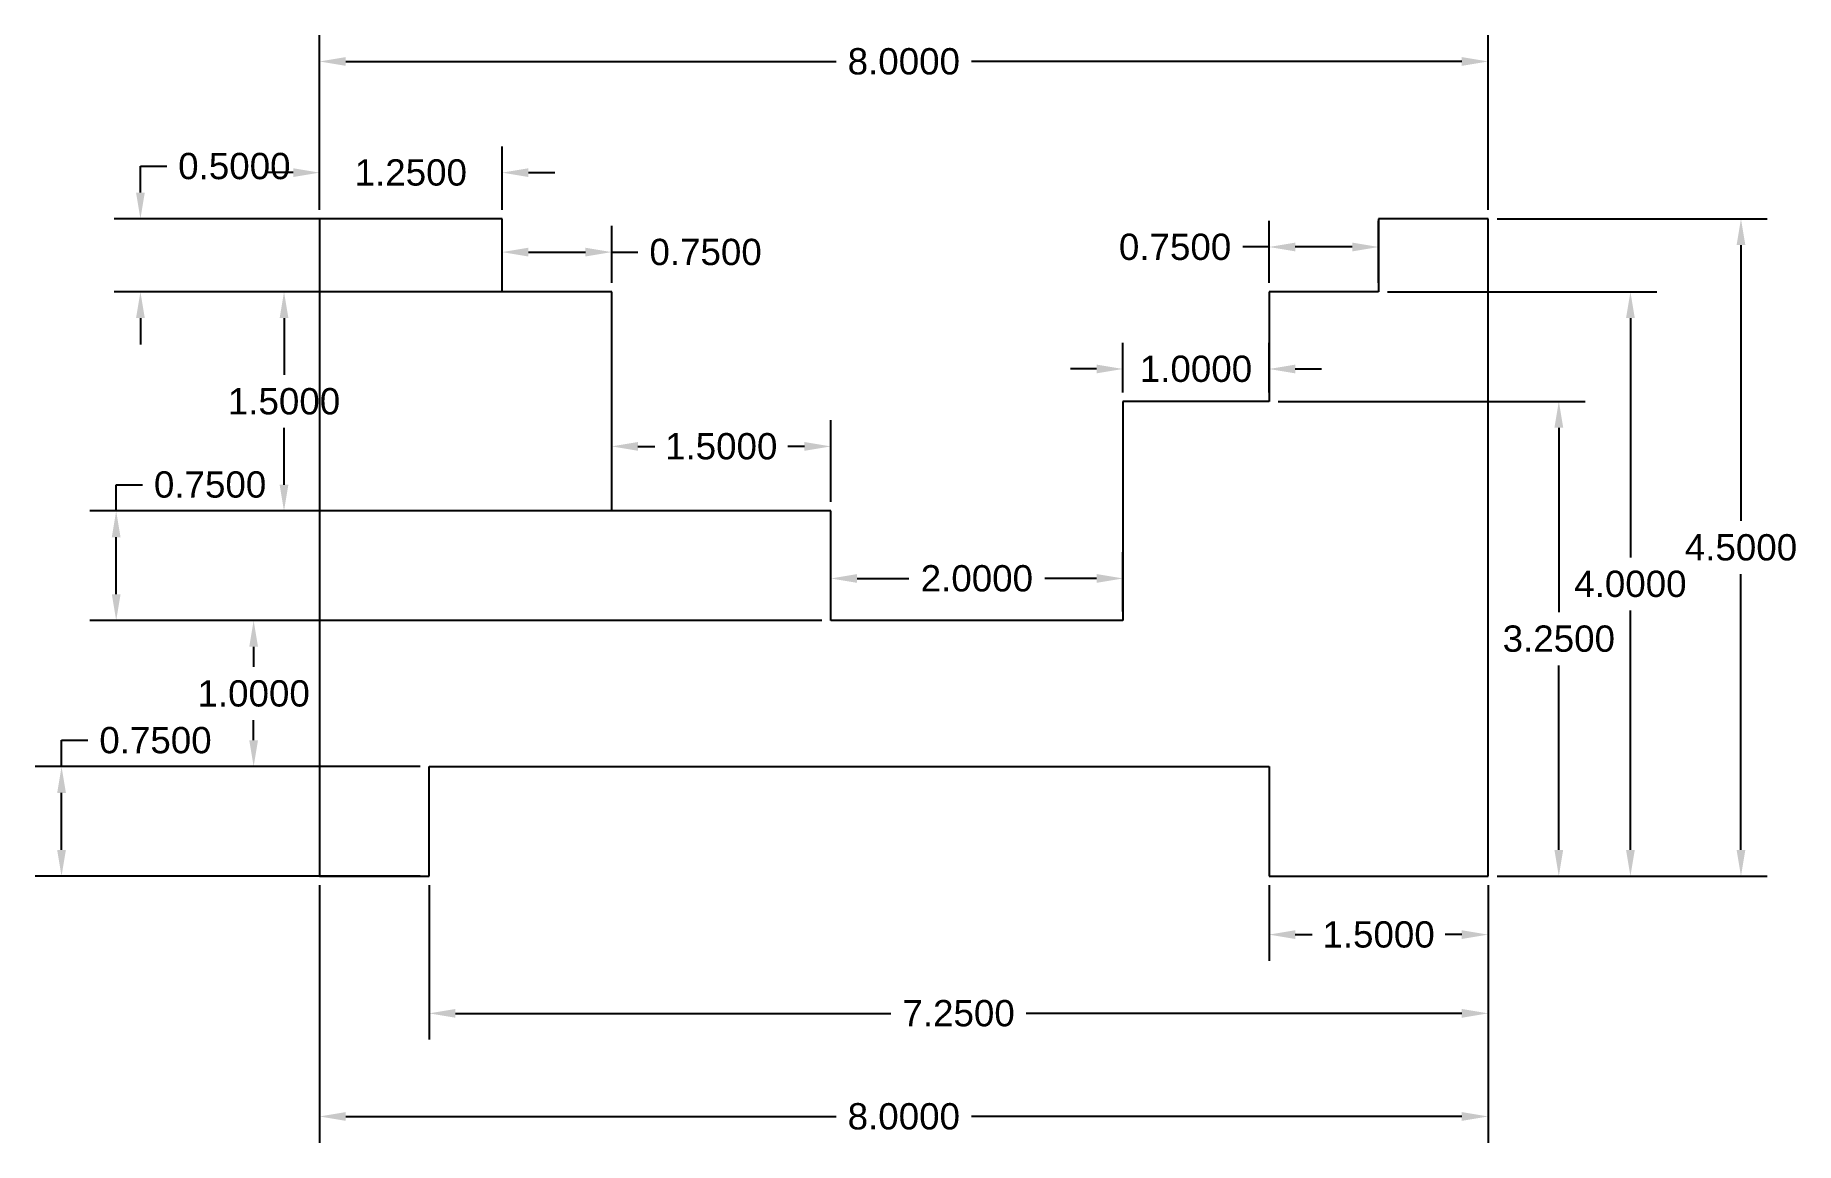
# Model space of a CAD drawing. Header units: inches. Extents: x -1.9 to 10.1, y -1.8 to 5.8.
import ezdxf

# ---------------------------------------------------------------- set-up
doc = ezdxf.new("R2010")
doc.units = ezdxf.units.IN
doc.header["$MEASUREMENT"] = 0
doc.styles.get("Standard").update_dxf_attribs({"font": 'arial.ttf'})
doc.dimstyles.get("Standard").update_dxf_attribs({"dimtxt": 0.18, "dimasz": 0.18, "dimexe": 0.18, "dimexo": 0.0625, "dimgap": 0.09, "dimtad": 0, "dimtih": 1, "dimtoh": 1, "dimdec": 4, "dimzin": 0, "dimdsep": 46, "dimtxsty": 'Standard', "dimcen": 0.09, "dimadec": 0, "dimazin": 0, "dimtfac": 1, "dimtdec": 4, "dimtofl": 0, "dimtmove": 0, "dimatfit": 3, "dimfxl": 1, "dimtolj": 1, "dimtzin": 0, "dimarcsym": 0})

# ---------------------------------------------------------------- blocks, each defined once
blk = doc.blocks.new('*D2')
at = {"color": 0, "lineweight": -2, "transparency": 16777216}
for p, q in [((6.5, -0.062), (6.5, -0.58)), ((8, -0.062), (8, -0.58)), ((6.68, -0.4), (6.795, -0.4)), ((7.82, -0.4), (7.705, -0.4))]:
    blk.add_line(p, q, dxfattribs=at)
at = {"color": 0, "transparency": 16777216}
for points in [[(6.68, -0.37), (6.68, -0.43), (6.5, -0.4)], [(7.82, -0.37), (7.82, -0.43), (8, -0.4)]]:
    blk.add_solid(points, dxfattribs=at)
at = {"layer": 'Defpoints', "color": 0, "transparency": 16777216}
for p in [(6.5, 0), (8, 0), (8, -0.4)]:
    blk.add_point(p, dxfattribs=at)
at = {"color": 0, "transparency": 16777216, "insert": (7.25, -0.4), "char_height": 0.18, "attachment_point": 5}
blk.add_mtext('\\A1;1.5000', dxfattribs=at)
blk = doc.blocks.new('*D3')
at = {"color": 0, "lineweight": -2, "transparency": 16777216}
for p, q in [((0.75, -0.062), (0.75, -1.119)), ((8, -0.062), (8, -1.119)), ((0.93, -0.939), (3.912, -0.939)), ((7.82, -0.939), (4.838, -0.939))]:
    blk.add_line(p, q, dxfattribs=at)
at = {"color": 0, "transparency": 16777216}
for points in [[(0.93, -0.909), (0.93, -0.969), (0.75, -0.939)], [(7.82, -0.909), (7.82, -0.969), (8, -0.939)]]:
    blk.add_solid(points, dxfattribs=at)
at = {"layer": 'Defpoints', "color": 0, "transparency": 16777216}
for p in [(0.75, 0), (8, 0), (8, -0.939)]:
    blk.add_point(p, dxfattribs=at)
at = {"color": 0, "transparency": 16777216, "insert": (4.375, -0.939), "char_height": 0.18, "attachment_point": 5}
blk.add_mtext('\\A1;7.2500', dxfattribs=at)
blk = doc.blocks.new('*D4')
at = {"color": 0, "lineweight": -2, "transparency": 16777216}
for p, q in [((0, -0.062), (0, -1.825)), ((8, -0.062), (8, -1.825)), ((0.18, -1.645), (3.537, -1.645)), ((7.82, -1.645), (4.463, -1.645))]:
    blk.add_line(p, q, dxfattribs=at)
at = {"color": 0, "transparency": 16777216}
for points in [[(0.18, -1.615), (0.18, -1.675), (0, -1.645)], [(7.82, -1.615), (7.82, -1.675), (8, -1.645)]]:
    blk.add_solid(points, dxfattribs=at)
at = {"layer": 'Defpoints', "color": 0, "transparency": 16777216}
for p in [(0, 0), (8, 0), (8, -1.645)]:
    blk.add_point(p, dxfattribs=at)
at = {"color": 0, "transparency": 16777216, "insert": (4, -1.645), "char_height": 0.18, "attachment_point": 5}
blk.add_mtext('\\A1;8.0000', dxfattribs=at)
blk = doc.blocks.new('*D5')
at = {"color": 0, "lineweight": -2, "transparency": 16777216}
for p, q in [((-1.766, 0.75), (-1.766, 0.93)), ((-1.766, 0.93), (-1.586, 0.93)), ((0.688, 0.75), (-1.946, 0.75)), ((-1.766, 0.18), (-1.766, 0.57)), ((0.688, 0), (-1.946, 0))]:
    blk.add_line(p, q, dxfattribs=at)
at = {"color": 0, "transparency": 16777216}
for points in [[(-1.796, 0.57), (-1.736, 0.57), (-1.766, 0.75)], [(-1.796, 0.18), (-1.736, 0.18), (-1.766, 0)]]:
    blk.add_solid(points, dxfattribs=at)
at = {"layer": 'Defpoints', "color": 0, "transparency": 16777216}
for p in [(-1.766, 0.75), (0.75, 0.75), (0.75, 0)]:
    blk.add_point(p, dxfattribs=at)
at = {"color": 0, "transparency": 16777216, "insert": (-1.123, 0.93), "char_height": 0.18, "attachment_point": 5}
blk.add_mtext('\\A1;0.7500', dxfattribs=at)
blk = doc.blocks.new('*D6')
at = {"color": 0, "lineweight": -2, "transparency": 16777216}
for p, q in [((3.438, 1.75), (-0.631, 1.75)), ((-0.451, 1.57), (-0.451, 1.432)), ((-0.451, 0.93), (-0.451, 1.068)), ((0.688, 0.75), (-0.631, 0.75))]:
    blk.add_line(p, q, dxfattribs=at)
at = {"color": 0, "transparency": 16777216}
for points in [[(-0.481, 1.57), (-0.421, 1.57), (-0.451, 1.75)], [(-0.481, 0.93), (-0.421, 0.93), (-0.451, 0.75)]]:
    blk.add_solid(points, dxfattribs=at)
at = {"layer": 'Defpoints', "color": 0, "transparency": 16777216}
for p in [(-0.451, 1.75), (3.5, 1.75), (0.75, 0.75)]:
    blk.add_point(p, dxfattribs=at)
at = {"color": 0, "transparency": 16777216, "insert": (-0.451, 1.25), "char_height": 0.18, "attachment_point": 5}
blk.add_mtext('\\A1;1.0000', dxfattribs=at)
blk = doc.blocks.new('*D7')
at = {"color": 0, "lineweight": -2, "transparency": 16777216}
for p, q in [((-1.392, 2.5), (-1.392, 2.68)), ((-1.392, 2.68), (-1.212, 2.68)), ((3.438, 2.5), (-1.572, 2.5)), ((-1.392, 1.93), (-1.392, 2.32)), ((3.438, 1.75), (-1.572, 1.75))]:
    blk.add_line(p, q, dxfattribs=at)
at = {"color": 0, "transparency": 16777216}
for points in [[(-1.422, 2.32), (-1.362, 2.32), (-1.392, 2.5)], [(-1.422, 1.93), (-1.362, 1.93), (-1.392, 1.75)]]:
    blk.add_solid(points, dxfattribs=at)
at = {"layer": 'Defpoints', "color": 0, "transparency": 16777216}
for p in [(-1.392, 2.5), (3.5, 2.5), (3.5, 1.75)]:
    blk.add_point(p, dxfattribs=at)
at = {"color": 0, "transparency": 16777216, "insert": (-0.749, 2.68), "char_height": 0.18, "attachment_point": 5}
blk.add_mtext('\\A1;0.7500', dxfattribs=at)
blk = doc.blocks.new('*D8')
at = {"color": 0, "lineweight": -2, "transparency": 16777216}
for p, q in [((1.938, 4), (-0.423, 4)), ((-0.243, 3.82), (-0.243, 3.432)), ((-0.243, 2.68), (-0.243, 3.068)), ((1.938, 2.5), (-0.423, 2.5))]:
    blk.add_line(p, q, dxfattribs=at)
at = {"color": 0, "transparency": 16777216}
for points in [[(-0.273, 3.82), (-0.213, 3.82), (-0.243, 4)], [(-0.273, 2.68), (-0.213, 2.68), (-0.243, 2.5)]]:
    blk.add_solid(points, dxfattribs=at)
at = {"layer": 'Defpoints', "color": 0, "transparency": 16777216}
for p in [(-0.243, 4), (2, 4), (2, 2.5)]:
    blk.add_point(p, dxfattribs=at)
at = {"color": 0, "transparency": 16777216, "insert": (-0.243, 3.25), "char_height": 0.18, "attachment_point": 5}
blk.add_mtext('\\A1;1.5000', dxfattribs=at)
blk = doc.blocks.new('*D9')
at = {"color": 0, "lineweight": -2, "transparency": 16777216}
for p, q in [((-1.226, 4.68), (-1.226, 4.86)), ((-1.226, 4.86), (-1.046, 4.86)), ((1.188, 4.5), (-1.406, 4.5)), ((1.188, 4), (-1.406, 4)), ((-1.226, 3.82), (-1.226, 3.64))]:
    blk.add_line(p, q, dxfattribs=at)
at = {"color": 0, "transparency": 16777216}
for points in [[(-1.256, 4.68), (-1.196, 4.68), (-1.226, 4.5)], [(-1.256, 3.82), (-1.196, 3.82), (-1.226, 4)]]:
    blk.add_solid(points, dxfattribs=at)
at = {"layer": 'Defpoints', "color": 0, "transparency": 16777216}
for p in [(-1.226, 4.5), (1.25, 4.5), (1.25, 4)]:
    blk.add_point(p, dxfattribs=at)
at = {"color": 0, "transparency": 16777216, "insert": (-0.583, 4.86), "char_height": 0.18, "attachment_point": 5}
blk.add_mtext('\\A1;0.5000', dxfattribs=at)
blk = doc.blocks.new('*D10')
at = {"color": 0, "lineweight": -2, "transparency": 16777216}
for p, q in [((0, 4.562), (0, 4.996)), ((1.25, 4.562), (1.25, 4.996)), ((-0.18, 4.816), (-0.36, 4.816)), ((1.43, 4.816), (1.61, 4.816))]:
    blk.add_line(p, q, dxfattribs=at)
at = {"color": 0, "transparency": 16777216}
for points in [[(-0.18, 4.846), (-0.18, 4.786), (0, 4.816)], [(1.43, 4.846), (1.43, 4.786), (1.25, 4.816)]]:
    blk.add_solid(points, dxfattribs=at)
at = {"layer": 'Defpoints', "color": 0, "transparency": 16777216}
for p in [(1.25, 4.816), (0, 4.5), (1.25, 4.5)]:
    blk.add_point(p, dxfattribs=at)
at = {"color": 0, "transparency": 16777216, "insert": (0.625, 4.816), "char_height": 0.18, "attachment_point": 5}
blk.add_mtext('\\A1;1.2500', dxfattribs=at)
blk = doc.blocks.new('*D11')
at = {"color": 0, "lineweight": -2, "transparency": 16777216}
for p, q in [((0, 4.562), (0, 5.757)), ((8, 4.562), (8, 5.757)), ((0.18, 5.577), (3.537, 5.577)), ((7.82, 5.577), (4.463, 5.577))]:
    blk.add_line(p, q, dxfattribs=at)
at = {"color": 0, "transparency": 16777216}
for points in [[(0.18, 5.607), (0.18, 5.547), (0, 5.577)], [(7.82, 5.607), (7.82, 5.547), (8, 5.577)]]:
    blk.add_solid(points, dxfattribs=at)
at = {"layer": 'Defpoints', "color": 0, "transparency": 16777216}
for p in [(8, 5.577), (0, 4.5), (8, 4.5)]:
    blk.add_point(p, dxfattribs=at)
at = {"color": 0, "transparency": 16777216, "insert": (4, 5.577), "char_height": 0.18, "attachment_point": 5}
blk.add_mtext('\\A1;8.0000', dxfattribs=at)
blk = doc.blocks.new('*D12')
at = {"color": 0, "lineweight": -2, "transparency": 16777216}
for p, q in [((1.25, 4.062), (1.25, 4.452)), ((2, 4.062), (2, 4.452)), ((1.43, 4.272), (1.82, 4.272)), ((2, 4.272), (2.18, 4.272))]:
    blk.add_line(p, q, dxfattribs=at)
at = {"color": 0, "transparency": 16777216}
for points in [[(1.43, 4.302), (1.43, 4.242), (1.25, 4.272)], [(1.82, 4.302), (1.82, 4.242), (2, 4.272)]]:
    blk.add_solid(points, dxfattribs=at)
at = {"layer": 'Defpoints', "color": 0, "transparency": 16777216}
for p in [(2, 4.272), (1.25, 4), (2, 4)]:
    blk.add_point(p, dxfattribs=at)
at = {"color": 0, "transparency": 16777216, "insert": (2.643, 4.272), "char_height": 0.18, "attachment_point": 5}
blk.add_mtext('\\A1;0.7500', dxfattribs=at)
blk = doc.blocks.new('*D13')
at = {"color": 0, "lineweight": -2, "transparency": 16777216}
for p, q in [((2, 2.562), (2, 3.122)), ((3.5, 2.562), (3.5, 3.122)), ((2.18, 2.942), (2.295, 2.942)), ((3.32, 2.942), (3.205, 2.942))]:
    blk.add_line(p, q, dxfattribs=at)
at = {"color": 0, "transparency": 16777216}
for points in [[(2.18, 2.972), (2.18, 2.912), (2, 2.942)], [(3.32, 2.972), (3.32, 2.912), (3.5, 2.942)]]:
    blk.add_solid(points, dxfattribs=at)
at = {"layer": 'Defpoints', "color": 0, "transparency": 16777216}
for p in [(3.5, 2.942), (2, 2.5), (3.5, 2.5)]:
    blk.add_point(p, dxfattribs=at)
at = {"color": 0, "transparency": 16777216, "insert": (2.75, 2.942), "char_height": 0.18, "attachment_point": 5}
blk.add_mtext('\\A1;1.5000', dxfattribs=at)
blk = doc.blocks.new('*D14')
at = {"color": 0, "lineweight": -2, "transparency": 16777216}
for p, q in [((3.5, 1.812), (3.5, 2.218)), ((5.5, 1.812), (5.5, 2.218)), ((3.68, 2.038), (4.035, 2.038)), ((5.32, 2.038), (4.965, 2.038))]:
    blk.add_line(p, q, dxfattribs=at)
at = {"color": 0, "transparency": 16777216}
for points in [[(3.68, 2.068), (3.68, 2.008), (3.5, 2.038)], [(5.32, 2.068), (5.32, 2.008), (5.5, 2.038)]]:
    blk.add_solid(points, dxfattribs=at)
at = {"layer": 'Defpoints', "color": 0, "transparency": 16777216}
for p in [(5.5, 2.038), (3.5, 1.75), (5.5, 1.75)]:
    blk.add_point(p, dxfattribs=at)
at = {"color": 0, "transparency": 16777216, "insert": (4.5, 2.038), "char_height": 0.18, "attachment_point": 5}
blk.add_mtext('\\A1;2.0000', dxfattribs=at)
blk = doc.blocks.new('*D15')
at = {"color": 0, "lineweight": -2, "transparency": 16777216}
for p, q in [((5.5, 3.312), (5.5, 3.652)), ((6.5, 3.312), (6.5, 3.652)), ((5.32, 3.472), (5.14, 3.472)), ((6.68, 3.472), (6.86, 3.472))]:
    blk.add_line(p, q, dxfattribs=at)
at = {"color": 0, "transparency": 16777216}
for points in [[(5.32, 3.502), (5.32, 3.442), (5.5, 3.472)], [(6.68, 3.502), (6.68, 3.442), (6.5, 3.472)]]:
    blk.add_solid(points, dxfattribs=at)
at = {"layer": 'Defpoints', "color": 0, "transparency": 16777216}
for p in [(6.5, 3.472), (5.5, 3.25), (6.5, 3.25)]:
    blk.add_point(p, dxfattribs=at)
at = {"color": 0, "transparency": 16777216, "insert": (6, 3.472), "char_height": 0.18, "attachment_point": 5}
blk.add_mtext('\\A1;1.0000', dxfattribs=at)
blk = doc.blocks.new('*D16')
at = {"color": 0, "lineweight": -2, "transparency": 16777216}
for p, q in [((6.5, 4.062), (6.5, 4.487)), ((7.25, 4.062), (7.25, 4.487)), ((6.5, 4.307), (6.32, 4.307)), ((7.07, 4.307), (6.68, 4.307))]:
    blk.add_line(p, q, dxfattribs=at)
at = {"color": 0, "transparency": 16777216}
for points in [[(6.68, 4.337), (6.68, 4.277), (6.5, 4.307)], [(7.07, 4.337), (7.07, 4.277), (7.25, 4.307)]]:
    blk.add_solid(points, dxfattribs=at)
at = {"layer": 'Defpoints', "color": 0, "transparency": 16777216}
for p in [(7.25, 4.307), (6.5, 4), (7.25, 4)]:
    blk.add_point(p, dxfattribs=at)
at = {"color": 0, "transparency": 16777216, "insert": (5.857, 4.307), "char_height": 0.18, "attachment_point": 5}
blk.add_mtext('\\A1;0.7500', dxfattribs=at)
blk = doc.blocks.new('*D17')
at = {"color": 0, "lineweight": -2, "transparency": 16777216}
for p, q in [((8.062, 4.5), (9.911, 4.5)), ((9.731, 4.32), (9.731, 2.432)), ((9.731, 0.18), (9.731, 2.068)), ((8.062, 0), (9.911, 0))]:
    blk.add_line(p, q, dxfattribs=at)
at = {"color": 0, "transparency": 16777216}
for points in [[(9.701, 4.32), (9.761, 4.32), (9.731, 4.5)], [(9.701, 0.18), (9.761, 0.18), (9.731, 0)]]:
    blk.add_solid(points, dxfattribs=at)
at = {"layer": 'Defpoints', "color": 0, "transparency": 16777216}
for p in [(8, 4.5), (8, 0), (9.731, 0)]:
    blk.add_point(p, dxfattribs=at)
at = {"color": 0, "transparency": 16777216, "insert": (9.731, 2.25), "char_height": 0.18, "attachment_point": 5}
blk.add_mtext('\\A1;4.5000', dxfattribs=at)
blk = doc.blocks.new('*D18')
at = {"color": 0, "lineweight": -2, "transparency": 16777216}
for p, q in [((7.312, 4), (9.154, 4)), ((8.974, 3.82), (8.974, 2.182)), ((8.974, 0.18), (8.974, 1.818)), ((8.062, 0), (9.154, 0))]:
    blk.add_line(p, q, dxfattribs=at)
at = {"color": 0, "transparency": 16777216}
for points in [[(8.944, 3.82), (9.004, 3.82), (8.974, 4)], [(8.944, 0.18), (9.004, 0.18), (8.974, 0)]]:
    blk.add_solid(points, dxfattribs=at)
at = {"layer": 'Defpoints', "color": 0, "transparency": 16777216}
for p in [(7.25, 4), (8, 0), (8.974, 0)]:
    blk.add_point(p, dxfattribs=at)
at = {"color": 0, "transparency": 16777216, "insert": (8.974, 2), "char_height": 0.18, "attachment_point": 5}
blk.add_mtext('\\A1;4.0000', dxfattribs=at)
blk = doc.blocks.new('*D19')
at = {"color": 0, "lineweight": -2, "transparency": 16777216}
for p, q in [((6.562, 3.25), (8.664, 3.25)), ((8.484, 3.07), (8.484, 1.807)), ((8.484, 0.18), (8.484, 1.443)), ((8.062, 0), (8.664, 0))]:
    blk.add_line(p, q, dxfattribs=at)
at = {"color": 0, "transparency": 16777216}
for points in [[(8.454, 3.07), (8.514, 3.07), (8.484, 3.25)], [(8.454, 0.18), (8.514, 0.18), (8.484, 0)]]:
    blk.add_solid(points, dxfattribs=at)
at = {"layer": 'Defpoints', "color": 0, "transparency": 16777216}
for p in [(6.5, 3.25), (8, 0), (8.484, 0)]:
    blk.add_point(p, dxfattribs=at)
at = {"color": 0, "transparency": 16777216, "insert": (8.484, 1.625), "char_height": 0.18, "attachment_point": 5}
blk.add_mtext('\\A1;3.2500', dxfattribs=at)

msp = doc.modelspace()

# ---------------------------------------------------------------- linework, layer by layer
for p, q in [((1.25, 4.5), (0, 4.5)), ((0, 4.5), (0, 0)), ((1.25, 4), (1.25, 4.5)), ((8, 4.5), (7.25, 4.5)), ((7.25, 4.5), (7.25, 4)), ((8, 0), (8, 4.5)), ((2, 4), (1.25, 4)), ((2, 2.5), (2, 4)), ((7.25, 4), (6.5, 4)), ((6.5, 4), (6.5, 3.25)), ((6.5, 3.25), (5.5, 3.25)), ((5.5, 3.25), (5.5, 1.75)), ((3.5, 2.5), (2, 2.5)), ((3.5, 1.75), (3.5, 2.5)), ((5.5, 1.75), (3.5, 1.75)), ((0.75, 0), (0.75, 0.75)), ((0.75, 0.75), (6.5, 0.75)), ((6.5, 0.75), (6.5, 0)), ((0, 0), (0.75, 0)), ((6.5, 0), (8, 0))]:
    msp.add_line(p, q)

# ---------------------------------------------------------------- dimensions: what is measured, and where the dimension line sits
for base, p1, p2, picture, middle in [((8, 5.57672), (0, 4.5), (8, 4.5), '*D11', (4, 5.57672)), ((1.25, 4.81581), (0, 4.5), (1.25, 4.5), '*D10', (0.625, 4.81581)), ((2, 4.27217), (1.25, 4), (2, 4), '*D12', (2.64332, 4.27217)), ((6.5, 3.47237), (5.5, 3.25), (6.5, 3.25), '*D15', (6, 3.47237)), ((3.5, 2.94207), (2, 2.5), (3.5, 2.5), '*D13', (2.75, 2.94207)), ((5.5, 2.03795), (3.5, 1.75), (5.5, 1.75), '*D14', (4.5, 2.03795)), ((8, -1.64501), (0, 0), (8, 0), '*D4', (4, -1.64501)), ((8, -0.93944), (0.75, 0), (8, 0), '*D3', (4.375, -0.93944)), ((8, -0.39988), (6.5, 0), (8, 0), '*D2', (7.25, -0.39988))]:
    dim = msp.add_linear_dim(base=base, p1=p1, p2=p2, dimstyle='Standard')
    dim.commit()
    dim.dimension.update_dxf_attribs({"geometry": picture, "text_midpoint": middle})
for base, p1, p2, picture, middle in [((-1.2262, 4.5), (1.25, 4), (1.25, 4.5), '*D9', (-0.58288, 4.86)), ((-1.76629, 0.75), (0.75, 0), (0.75, 0.75), '*D5', (-1.12297, 0.93))]:
    dim = msp.add_linear_dim(base=base, p1=p1, p2=p2, angle=90, dimstyle='Standard')
    dim.commit()
    dim.dimension.update_dxf_attribs({"geometry": picture, "text_midpoint": middle, "dimtype": 160})
dim = msp.add_linear_dim(base=(7.25, 4.30694), p1=(6.5, 4), p2=(7.25, 4), dimstyle='Standard')
dim.commit()
dim.dimension.update_dxf_attribs({"geometry": '*D16', "text_midpoint": (5.85668, 4.30694), "dimtype": 160})
for base, p1, p2, picture, middle in [((9.73135, 0), (8, 4.5), (8, 0), '*D17', (9.73135, 2.25)), ((-0.24297, 4), (2, 2.5), (2, 4), '*D8', (-0.24297, 3.25)), ((8.97405, 0), (7.25, 4), (8, 0), '*D18', (8.97405, 2)), ((8.48404, 0), (6.5, 3.25), (8, 0), '*D19', (8.48404, 1.625)), ((-1.39238, 2.5), (3.5, 1.75), (3.5, 2.5), '*D7', (-0.74906, 2.68)), ((-0.45069, 1.75), (0.75, 0.75), (3.5, 1.75), '*D6', (-0.45069, 1.25))]:
    dim = msp.add_linear_dim(base=base, p1=p1, p2=p2, angle=90, dimstyle='Standard')
    dim.commit()
    dim.dimension.update_dxf_attribs({"geometry": picture, "text_midpoint": middle})

doc.saveas('drawing.dxf')
